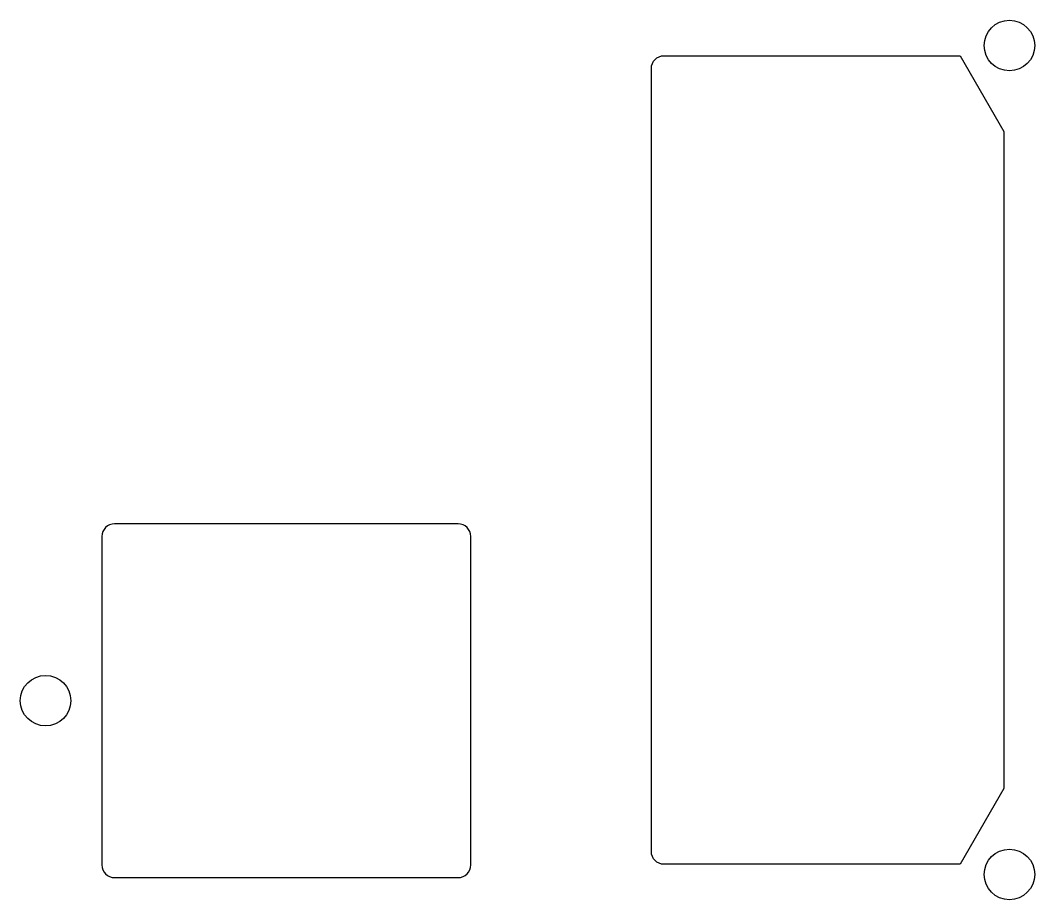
# Model space of a CAD drawing. Header units: millimetres. Extents: x 232.4 to 272.5, y -46 to -11.2.
import ezdxf

# ---------------------------------------------------------------- set-up
doc = ezdxf.new("R2010")
doc.units = ezdxf.units.MM
doc.header["$MEASUREMENT"] = 0

msp = doc.modelspace()

# ---------------------------------------------------------------- linework, layer by layer
for points in [[(257.34375, -44.075), (257.34375, -13.075, -0.41421356), (257.84375, -12.575), (269.56175, -12.575), (271.29375, -15.575), (271.29375, -41.575), (269.56175, -44.575), (257.84375, -44.575, -0.41421239)], [(235.59375, -31.6), (235.59375, -44.6, 0.41421239), (236.09375, -45.1), (249.69375, -45.1, 0.41421356), (250.19375, -44.6), (250.19375, -31.6, 0.41421356), (249.69375, -31.1), (236.09375, -31.1, 0.41421239)]]:
    msp.add_lwpolyline(points, format="xyb", close=True)
for centre in [(271.51875, -12.175), (233.3625, -38.1), (271.51875, -44.975)]:
    msp.add_circle(centre, 1)

doc.saveas('drawing.dxf')
